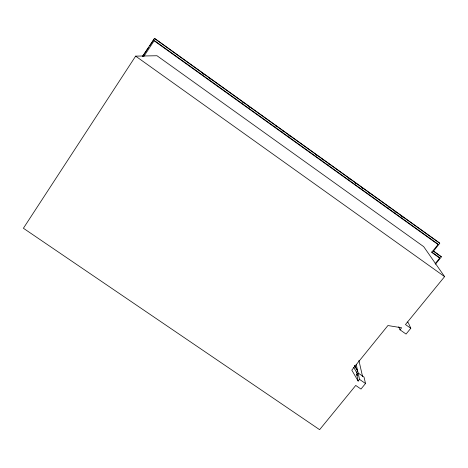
<?xml version="1.0" encoding="UTF-8"?>
<svg xmlns="http://www.w3.org/2000/svg" width="468" height="468" viewBox="0 0 468 468"><rect width="100%" height="100%" fill="white"/><g stroke="black" fill="none" stroke-linecap="round" stroke-linejoin="round"><path stroke-width="0.7" d="M398.759 326.746L399.988 329.8L406.054 334.058L410.787 328.29L405.469 324.552L444.6 276.629L423.692 246.648L157.002 55.745L135.644 56.125L23.4 228.255L319.615 429.677L355.738 385.445L360.974 389.054L365.514 383.514L364.022 377.079L358.143 373.014L356.786 374.681L358.137 381.075L359.523 379.378L356.206 364.426M142.266 56.646L154.569 38.358L439.423 242.874L439.762 243.296L433.444 251.146L441.4 256.844L435.433 264.209M142.6 56.651L148.584 47.502M149.778 45.677L154.171 38.967M143.723 56.622L154.112 40.763L154.738 40.821L437.375 243.652L438.042 244.507L431.701 252.381L439.692 258.108L435.111 263.765M356.786 374.681L357.265 375.506L356.604 372.393L357.651 371.106L354.475 365.502M399.988 329.8L401.632 327.781L387.925 325.541L351.79 370.13L358.137 381.075M359.523 379.378L365.514 383.514M407.201 322.002L408.359 322.815L410.787 328.29M135.644 56.125L444.6 276.629M431.631 251.907L439.025 257.195L439.692 258.108M154.259 38.323L439.762 243.296M202.662 73.488L203.849 74.336M209.196 78.174L210.378 79.028M242.43 102.036L243.617 102.884M248.958 106.722L250.146 107.576M275.67 125.898L276.857 126.746M282.198 130.584L283.386 131.432M288.727 135.27L289.914 136.124M315.438 154.446L316.625 155.294M321.966 159.132L323.154 159.986M328.495 163.818L329.683 164.672M348.678 178.308L349.865 179.156M355.206 182.994L356.394 183.842M361.735 187.68L362.922 188.534M368.263 192.366L369.451 193.22M388.44 206.856L389.628 207.704M394.974 211.542L396.156 212.39M401.503 216.228L402.691 217.082M154.112 40.763L438.042 244.507M441.4 256.844L433.122 250.708L433.444 251.146M353.673 367.333L356.604 372.393M354.75 365.748L357.57 370.72M358.897 360.436L362.571 376.553"/></g></svg>
